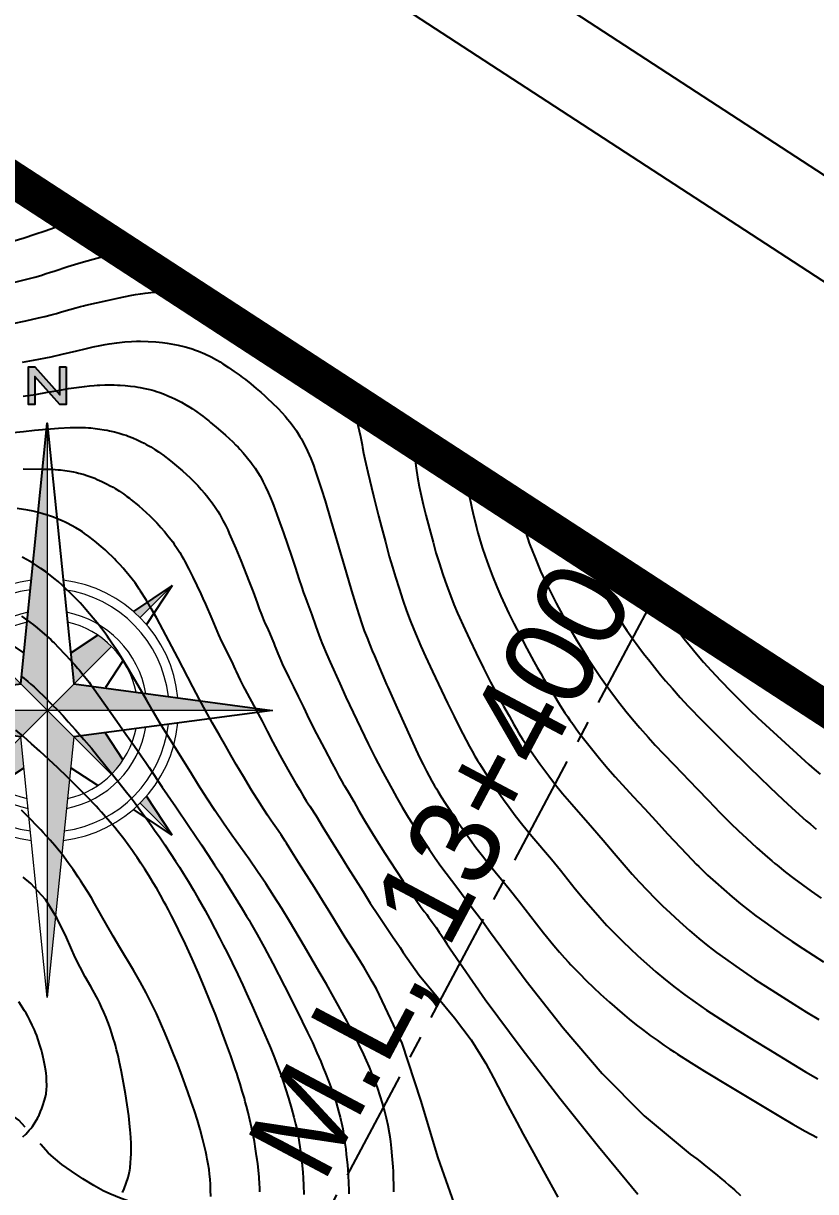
# Model space of a CAD drawing. Header units: millimetres. Extents: x 156921 to 159642, y 477538 to 479586.
# Drawn here: x 157852.9 to 157897.3, y 479109.6 to 479175.1 of the extents above; entities that cross this region are included whole.
import ezdxf
from ezdxf.enums import TextEntityAlignment as Align

# ---------------------------------------------------------------- set-up
doc = ezdxf.new("R2010")
doc.units = ezdxf.units.MM
doc.header["$MEASUREMENT"] = 0
for name, pattern in [('A-CENTR01', [2, 1.25, -0.25, 0.25, -0.25]), ('A-CENTR05', [10, 6.25, -1.25, 1.25, -1.25]), ('CONT', [2, 1, 1])]:
    doc.linetypes.add(name, pattern=pattern)
doc.layers.add('0_defpoints', color=123, linetype='Continuous', plot=False)
doc.layers.add('99_가이드라인', color=83, linetype='Continuous', plot=False)
for name, color, linetype in [('CX-BORD-LIN1', 4, 'Continuous'), ('CX-BORD-LIN2', 3, 'Continuous'), ('CX-BORD-TEX3', 6, 'Continuous'), ('공통_심벌', 3, 'Continuous'), ('공통_인출선&문자', 7, 'Continuous'), ('용지경계', 222, 'Continuous')]:
    doc.layers.add(name, color=color, linetype=linetype)
doc.layers.add('F0017111', color=94, linetype='Continuous', transparency=0.6)
doc.layers.add('F0017114', color=80, linetype='Continuous', transparency=0.6)
doc.styles.get("Standard").update_dxf_attribs({"font": 'BAREUNDOTUMPRO1.TTF'})
doc.styles.add('TB_TEXT', font='BAREUNDOTUMPRO1.TTF')
doc.styles.add('TB_WBTXT', font='BareunDotumPro3.ttf')

# ---------------------------------------------------------------- blocks, each defined once
blk = doc.blocks.new('CXBEAR3')
blk.add_hatch(color=7).paths.add_polyline_path([(1.5, 27.5), (1.5, 24.5), (1, 24.5), (-1, 26.744), (-1, 24.5), (-1.5, 24.5), (-1.5, 27.5), (-1.004, 27.5), (1, 25.256), (1, 27.5)], flags=0)
h = blk.add_hatch(color=7)
h.paths.add_polyline_path([(0, 23), (-2.121, 2.121), (0, 0)])
h.paths.add_polyline_path([(0, -23), (2.121, -2.121), (0, 0)])
h.paths.add_polyline_path([(18, 0), (2.121, 2.121), (0, 0)])
h.paths.add_polyline_path([(-18, 0), (-2.121, -2.121), (0, 0)])
h.paths.add_polyline_path([(-1.871, -4.584), (-2.121, -2.121), (-5.127, -5.127, 0.048914), (-4.033, -6.025)])
h.paths.add_polyline_path([(2.121, -2.121), (5.127, -5.127, 0.051028), (6.059, -3.982), (4.621, -1.787)])
h.paths.add_polyline_path([(1.871, 4.584), (2.121, 2.121), (5.127, 5.127, 0.048914), (4.033, 6.025)])
h.paths.add_polyline_path([(-4.621, 1.787), (-2.121, 2.121), (-5.127, 5.127, 0.051028), (-6.059, 3.982)])
h.paths.add_polyline_path([(-7.946, 6.864, -0.018237), (-7.425, 7.425), (-10, 10)])
h.paths.add_polyline_path([(-6.887, -7.926, -0.017511), (-7.425, -7.425), (-10, -10)])
h.paths.add_polyline_path([(7.946, -6.864, -0.018237), (7.425, -7.425), (10, -10)])
h.paths.add_polyline_path([(6.887, 7.926, -0.017511), (7.425, 7.425), (10, 10)])
at = {"color": 7, "lineweight": 0}
for p, q in [((-1, 27.495), (-1, 27.5)), ((0, 23), (0, -23)), ((-7.425, 7.425), (-10, 10)), ((-7.946, 6.864), (-10, 10)), ((7.425, 7.425), (10, 10)), ((5.127, -5.127), (-5.127, 5.127)), ((-5.127, -5.127), (5.127, 5.127)), ((-4.652, 1.834), (-6.059, 3.982)), ((18, 0), (-18, 0)), ((-4.652, -1.834), (-6.059, -3.982)), ((0, -23), (-2.121, -2.121)), ((2.121, -2.121), (0, -23)), ((-7.946, -6.864), (-10, -10)), ((-10, -10), (-7.425, -7.425)), ((10, -10), (7.425, -7.425))]:
    blk.add_line(p, q, dxfattribs=at)
at = {"color": 7}
blk.add_lwpolyline([(1.5, 27.5), (1.5, 24.5), (1, 24.5), (-1, 26.744), (-1, 24.5), (-1.5, 24.5), (-1.5, 27.5), (-1.004, 27.5), (1, 25.256), (1, 27.5)], close=True, dxfattribs=at)
for points in [[(-2.121, 2.121), (0, 23), (2.121, 2.121), (18, 0), (2.121, -2.121)], [(-10, 10), (-6.887, 7.926)], [(10, 10), (6.887, 7.926)], [(10, 10), (7.946, 6.864)], [(-4.033, 6.025), (-1.92, 4.617)], [(4.033, 6.025), (1.92, 4.617)], [(6.059, 3.982), (4.652, 1.834)], [(-2.121, -2.121), (-18, 0), (-2.121, 2.121)], [(6.059, -3.982), (4.652, -1.834)], [(-4.033, -6.025), (-1.92, -4.617)], [(4.033, -6.025), (1.92, -4.617)], [(10, -10), (7.946, -6.864)], [(-10, -10), (-6.887, -7.926)], [(10, -10), (6.887, -7.926)]]:
    blk.add_lwpolyline(points, dxfattribs=at)
at = {"color": 7, "lineweight": 0}
for radius, start, end in [(10.5, 96.99082, 174.48865), (10.5, 5.51135, 83.00918), (9.75, 97.99357, 173.45913), (9.75, 6.54087, 82.00643), (8, 101.09302, 170.27531), (8, 9.72469, 78.90698), (7.25, 102.90218, 168.4156), (7.25, 11.5844, 77.09782), (10.5, 185.51135, 263.00918), (9.75, 186.54087, 262.00643), (8, 189.72469, 258.90698), (7.25, 191.5844, 257.09782), (10.5, 276.99082, 354.48865), (9.75, 277.99357, 353.45913), (8, 281.09302, 350.27531), (7.25, 282.90218, 348.4156)]:
    blk.add_arc((0, 0), radius, start, end, dxfattribs=at)
blk = doc.blocks.new('한맥도곽')
at = {"layer": '99_가이드라인'}
blk.add_lwpolyline([(0, 594), (841, 594), (841, 0), (0, 0)], close=True, dxfattribs=at)
at = {"layer": 'CX-BORD-LIN1', "const_width": 2}
blk.add_lwpolyline([(821, 20), (25, 20), (25, 574), (821, 574)], close=True, dxfattribs=at)
at = {"layer": 'CX-BORD-LIN1', "style": 'TB_TEXT'}
for tag, height, p in [('TR_RDAT5', 3.5, (342.5, 53)), ('TR_DGN5', 3.5, (476.118, 53)), ('TR_CHK5', 3.5, (506.118, 53)), ('TR_APP5', 3.5, (536.118, 53)), ('TR_RNUM5', 3, (310.105, 52.637)), ('TR_RDAT4', 3.5, (342.5, 47)), ('TR_DGN4', 3.5, (476.118, 47)), ('TR_CHK4', 3.5, (506.118, 47)), ('TR_APP4', 3.5, (536.118, 47)), ('TR_RNUM4', 3, (310.105, 46.637)), ('TR_RDAT3', 3.5, (342.5, 41)), ('TR_DGN3', 3.5, (476.118, 41)), ('TR_CHK3', 3.5, (506.118, 41)), ('TR_APP3', 3.5, (536.118, 41)), ('TR_RNUM3', 3, (310.105, 40.637)), ('TR_RDAT2', 3.5, (342.5, 35)), ('TR_DGN2', 3.5, (476.118, 35)), ('TR_CHK2', 3.5, (506.118, 35)), ('TR_APP2', 3.5, (536.118, 35)), ('TR_RNUM2', 3, (310.105, 34.637)), ('TR_DGN1', 3.5, (476.118, 29)), ('TR_CHK1', 3.5, (506.118, 29)), ('TR_RNUM1', 3, (310.105, 28.637)), ('TR_RDAT1', 3.5, (342.5, 29)), ('TR_APP1', 3.5, (536.118, 29))]:
    blk.add_attdef(tag, text='', height=height, dxfattribs=at).set_placement(p, align=Align.MIDDLE_CENTER)
for tag, p in [('TR_RCON5', (367.303, 53)), ('TR_RCON4', (367.303, 47)), ('TR_RCON3', (367.303, 41)), ('TR_RCON2', (367.303, 35)), ('TR_RCON1', (367.303, 29))]:
    blk.add_attdef(tag, text='', height=3.5, dxfattribs=at).set_placement(p, align=Align.MIDDLE_LEFT)
at = {"layer": 'CX-BORD-LIN2', "style": 'TB_TEXT'}
for tag, p in [('TD_VERSION', (825.5, 68.015)), ('적용표준버전', (825.5, 35))]:
    blk.add_attdef(tag, text='', height=3, rotation=90, dxfattribs=at).set_placement(p, align=Align.MIDDLE_CENTER)
at = {"layer": 'CX-BORD-TEX3', "style": 'TB_TEXT'}
for tag, height, p in [('노선이정', 4.5, (170.034, 51.456)), ('설계공구', 4.5, (568, 51.361)), ('도 면 명', 4.5, (696, 43.192)), ('설 계 사', 4.5, (170, 42.588)), ('시공공구', 4.5, (568, 42.687)), ('시 공 사', 4.5, (170, 33.593)), ('도면축척', 4.5, (568.291, 33.513)), ('건설분야', 4.5, (170, 25.125)), ('건설단계', 4.5, (240, 25.125)), ('도면번호', 4.5, (568.291, 24.791)), ('편철번호', 4.5, (696, 25.002)), ('개정번호', 3, (310.082, 23.662)), ('날짜', 3, (342.5, 23.662)), ('내   용', 3, (420.5, 23.662)), ('작성자', 3, (478, 23.662)), ('검토자', 3, (508, 23.662)), ('확인자', 3, (538, 23.662))]:
    blk.add_attdef(tag, text='', height=height, dxfattribs=at).set_placement(p, align=Align.MIDDLE)
at = {"layer": 'CX-BORD-TEX3'}
for tag, height, style, p in [('TD_LNDST', 4.5, 'TB_TEXT', (240, 51.5)), ('TD_DSECT', 4.5, 'TB_TEXT', (600.5, 51.5)), ('TD_DDIST', 4.5, 'TB_TEXT', (649.5, 51.5)), ('TD_DNAME_TOP', 4.5, 'TB_TEXT', (766, 50.118)), ('TD_CSECT', 4.5, 'TB_TEXT', (600.5, 42.5)), ('TD_CDIST', 4.5, 'TB_TEXT', (649.5, 42.5)), ('TD_DNAME_MAIN', 6, 'TB_WBTXT', (766, 41.473)), ('TD_SCAL', 4.5, 'TB_TEXT', (632, 33.748)), ('TD_CCOMP', 4.5, 'TB_TEXT', (240, 33.593)), ('TD_DNAME_BOT', 4, 'TB_TEXT', (766, 33.174)), ('TD_FIELD', 4.5, 'TB_TEXT', (205, 25.125)), ('TD_CSTEP', 4.5, 'TB_TEXT', (275.744, 25.125)), ('TD_DWGCODE', 4.5, 'TB_TEXT', (632, 24.791)), ('TD_DWGNO', 4.5, 'TB_TEXT', (766, 25.002))]:
    blk.add_attdef(tag, text='', height=height, dxfattribs=dict(at, style=style)).set_placement(p, align=Align.MIDDLE_CENTER)
at = {"layer": 'CX-BORD-TEX3', "style": 'TB_TEXT'}
for tag, height, width, p in [('TD_DCOMP', 4.5, 0.85, (240, 42.588)), ('TD_CNAME', 5, 0.8, (90, 27.596))]:
    blk.add_attdef(tag, text='', height=height, dxfattribs=dict(at, width=width)).set_placement(p, align=Align.MIDDLE_CENTER)

msp = doc.modelspace()

# ---------------------------------------------------------------- linework, layer by layer
at = {"layer": '0_defpoints', "linetype": 'ByBlock', "lineweight": -3, "flags": 128}
msp.add_lwpolyline([(157851.264, 479250.577), (157960.201, 479179.636), (157935.645, 479141.927), (157826.708, 479212.869)], close=True, dxfattribs=at)
at = {"layer": 'F0017111', "transparency": 33554521, "flags": 128}
for points in [[(157852.41, 479165.337), (157852.972, 479165.544), (157853.345, 479165.688)], [(157852.281, 479162.924), (157852.907, 479163.114), (157853.513, 479163.311), (157854.084, 479163.505), (157854.606, 479163.688), (157855.744, 479164.09), (157855.78, 479164.102)], [(157851.856, 479160.496), (157853.198, 479160.827), (157853.504, 479160.907), (157853.836, 479161.003), (157854.146, 479161.098), (157854.383, 479161.175), (157854.584, 479161.242), (157855.363, 479161.498), (157856.099, 479161.723), (157856.776, 479161.918), (157857.381, 479162.086), (157858.43, 479162.376)], [(157852.274, 479158.308), (157853.007, 479158.463), (157853.713, 479158.619), (157854.061, 479158.701), (157854.413, 479158.79), (157854.723, 479158.873), (157854.947, 479158.936), (157855.128, 479158.989), (157855.8, 479159.18), (157856.064, 479159.25), (157856.238, 479159.294), (157856.367, 479159.324), (157857.564, 479159.601), (157858.225, 479159.747), (157858.845, 479159.869), (157859.142, 479159.921), (157859.433, 479159.966), (157859.683, 479160), (157859.859, 479160.021), (157859.996, 479160.035), (157860.27, 479160.06), (157860.539, 479160.08), (157860.771, 479160.093), (157860.934, 479160.1), (157861.063, 479160.103), (157861.894, 479160.12)], [(157852.855, 479154.227), (157853.547, 479154.334), (157854.216, 479154.448), (157854.82, 479154.555), (157855.397, 479154.654), (157855.988, 479154.742), (157856.285, 479154.78), (157856.576, 479154.811), (157856.827, 479154.834), (157857.003, 479154.846), (157857.142, 479154.853), (157857.422, 479154.864), (157857.706, 479154.867), (157857.957, 479154.864), (157858.138, 479154.857), (157858.285, 479154.849), (157858.575, 479154.828), (157858.859, 479154.799), (157859.104, 479154.768), (157859.275, 479154.742), (157859.41, 479154.717), (157859.677, 479154.664), (157859.941, 479154.602), (157860.168, 479154.541), (157860.329, 479154.493), (157860.455, 479154.45), (157860.709, 479154.359), (157860.962, 479154.258), (157861.184, 479154.162), (157861.343, 479154.087), (157861.47, 479154.023), (157861.722, 479153.89), (157861.97, 479153.748), (157862.183, 479153.618), (157862.333, 479153.52), (157862.451, 479153.438), (157862.914, 479153.105), (157863.11, 479152.956), (157863.248, 479152.848), (157863.357, 479152.761), (157863.784, 479152.407), (157864.197, 479152.043), (157864.399, 479151.856), (157864.598, 479151.664), (157864.77, 479151.493), (157864.891, 479151.367), (157864.987, 479151.265), (157865.174, 479151.058), (157865.353, 479150.849), (157865.504, 479150.664), (157865.607, 479150.529), (157865.686, 479150.421), (157865.842, 479150.197), (157865.995, 479149.958), (157866.125, 479149.74), (157866.216, 479149.576), (157866.287, 479149.44), (157866.43, 479149.152), (157866.575, 479148.836), (157866.703, 479148.541), (157866.796, 479148.313), (157866.871, 479148.12), (157867.163, 479147.347), (157867.437, 479146.575), (157867.892, 479145.256), (157868.095, 479144.655), (157868.324, 479143.943), (157868.445, 479143.569), (157868.564, 479143.216), (157868.668, 479142.921), (157868.741, 479142.722), (157868.799, 479142.571), (157869.024, 479141.968), (157869.233, 479141.371), (157869.435, 479140.8), (157869.525, 479140.564), (157869.589, 479140.401), (157869.641, 479140.276), (157869.849, 479139.787), (157870.059, 479139.317), (157870.587, 479138.134), (157870.933, 479137.365), (157871.338, 479136.505), (157872.185, 479134.754), (157872.579, 479133.965), (157872.74, 479133.653), (157872.849, 479133.446), (157872.933, 479133.292), (157873.519, 479132.202), (157873.787, 479131.712), (157874.086, 479131.195), (157874.431, 479130.631), (157874.834, 479130.003), (157875.601, 479128.834), (157875.935, 479128.344), (157876.263, 479127.887), (157877.143, 479126.705), (157877.669, 479126.006), (157878.137, 479125.393), (157878.582, 479124.802), (157879.042, 479124.173), (157881.037, 479121.472), (157883.101, 479118.823), (157885.289, 479116.276), (157887.653, 479113.892), (157890.234, 479111.746), (157890.593, 479111.48), (157890.77, 479111.348), (157890.991, 479111.178), (157891.3, 479110.933), (157891.653, 479110.648), (157892.005, 479110.354), (157892.181, 479110.205), (157892.399, 479110.016), (157892.701, 479109.746), (157893.043, 479109.431)], [(157871.295, 479153.999), (157871.341, 479153.773), (157871.458, 479153.212), (157871.602, 479152.6), (157871.678, 479152.282), (157871.748, 479151.968), (157871.805, 479151.694), (157871.842, 479151.501), (157871.87, 479151.348), (157871.929, 479151.031), (157871.999, 479150.697), (157872.166, 479149.972), (157872.485, 479148.654), (157872.759, 479147.534), (157872.927, 479146.885), (157873.147, 479146.064), (157873.369, 479145.255), (157873.543, 479144.643), (157873.71, 479144.088), (157873.912, 479143.451), (157874.129, 479142.799), (157874.34, 479142.199), (157874.545, 479141.652), (157874.742, 479141.16), (157875.14, 479140.224), (157875.404, 479139.633), (157875.789, 479138.807), (157876.629, 479137.032), (157876.997, 479136.275), (157877.309, 479135.662), (157877.861, 479134.6), (157878.002, 479134.336), (157878.157, 479134.062), (157878.302, 479133.817), (157878.413, 479133.637), (157878.508, 479133.49), (157878.866, 479132.94), (157879.183, 479132.469), (157879.77, 479131.629), (157880.08, 479131.199), (157880.429, 479130.729), (157880.846, 479130.197), (157881.356, 479129.578), (157882.453, 479128.274), (157882.954, 479127.669), (157883.375, 479127.138), (157883.789, 479126.618), (157884.27, 479126.046), (157885.164, 479125.01), (157885.565, 479124.567), (157886.005, 479124.11), (157886.448, 479123.669), (157886.858, 479123.272), (157887.285, 479122.874), (157887.78, 479122.43), (157888.311, 479121.969), (157888.847, 479121.519), (157889.386, 479121.087), (157889.925, 479120.68), (157890.499, 479120.269), (157891.147, 479119.828), (157891.918, 479119.323), (157892.862, 479118.722), (157893.815, 479118.125), (157894.611, 479117.632), (157896.009, 479116.779), (157896.69, 479116.371), (157897.374, 479115.972)], [(157852.266, 479152.2), (157852.867, 479152.257), (157853.493, 479152.32), (157854.16, 479152.38), (157854.837, 479152.433), (157855.49, 479152.471), (157855.803, 479152.482), (157856.098, 479152.483), (157856.344, 479152.476), (157856.51, 479152.466), (157856.637, 479152.453), (157856.892, 479152.424), (157857.152, 479152.387), (157857.384, 479152.349), (157857.553, 479152.318), (157857.69, 479152.289), (157857.962, 479152.228), (157858.228, 479152.159), (157858.456, 479152.092), (157858.616, 479152.039), (157858.742, 479151.993), (157858.994, 479151.896), (157859.245, 479151.786), (157859.466, 479151.681), (157859.623, 479151.6), (157859.749, 479151.529), (157859.996, 479151.386), (157860.234, 479151.24), (157860.434, 479151.109), (157860.572, 479151.014), (157860.678, 479150.936), (157861.11, 479150.605), (157861.56, 479150.235), (157861.786, 479150.039), (157862.006, 479149.841), (157862.194, 479149.666), (157862.325, 479149.54), (157862.427, 479149.439), (157862.63, 479149.229), (157862.834, 479149.005), (157863.012, 479148.8), (157863.139, 479148.645), (157863.24, 479148.516), (157863.434, 479148.26), (157863.611, 479148.009), (157863.754, 479147.793), (157863.846, 479147.642), (157863.913, 479147.523), (157864.048, 479147.272), (157864.187, 479146.997), (157864.311, 479146.739), (157864.402, 479146.541), (157864.476, 479146.372), (157864.766, 479145.697), (157865.042, 479145.017), (157865.521, 479143.818), (157865.734, 479143.267), (157865.956, 479142.65), (157866.075, 479142.322), (157866.204, 479141.988), (157866.325, 479141.693), (157866.417, 479141.479), (157866.496, 479141.306), (157866.645, 479140.969), (157866.78, 479140.653), (157866.889, 479140.391), (157866.959, 479140.216), (157867.009, 479140.083), (157867.113, 479139.818), (157867.224, 479139.551), (157867.326, 479139.315), (157867.403, 479139.146), (157867.468, 479139.01), (157867.729, 479138.472), (157867.995, 479137.946), (157868.268, 479137.399), (157868.556, 479136.795), (157868.886, 479136.107), (157869.29, 479135.307), (157869.727, 479134.462), (157870.158, 479133.643), (157870.362, 479133.263), (157870.547, 479132.929), (157870.695, 479132.669), (157870.789, 479132.51), (157870.856, 479132.401), (157871.119, 479131.962), (157871.372, 479131.512), (157871.642, 479131.029), (157871.958, 479130.491), (157872.282, 479129.956), (157872.572, 479129.486), (157873.119, 479128.627), (157873.749, 479127.648), (157874.147, 479127.042), (157874.625, 479126.341), (157875.12, 479125.639), (157875.323, 479125.359), (157875.461, 479125.173), (157875.567, 479125.033), (157875.778, 479124.749), (157875.986, 479124.455), (157876.166, 479124.192), (157876.294, 479123.998), (157876.395, 479123.839), (157876.59, 479123.536), (157876.773, 479123.261), (157878.746, 479120.413), (157880.804, 479117.625), (157882.927, 479114.887), (157885.097, 479112.185), (157887.295, 479109.506)], [(157874.663, 479151.805), (157874.7, 479151.53), (157874.803, 479150.784), (157874.88, 479150.196), (157874.954, 479149.686), (157875.049, 479149.173), (157875.157, 479148.661), (157875.27, 479148.151), (157875.414, 479147.561), (157875.611, 479146.803), (157875.816, 479146.044), (157875.983, 479145.451), (157876.153, 479144.893), (157876.367, 479144.243), (157876.592, 479143.598), (157876.791, 479143.054), (157876.983, 479142.563), (157877.189, 479142.078), (157877.61, 479141.135), (157877.871, 479140.577), (157878.236, 479139.824), (157878.647, 479138.993), (157879.046, 479138.2), (157879.239, 479137.826), (157879.424, 479137.478), (157879.58, 479137.192), (157879.686, 479137.002), (157879.769, 479136.86), (157880.076, 479136.32), (157880.341, 479135.83), (157880.468, 479135.597), (157880.607, 479135.361), (157880.737, 479135.152), (157880.836, 479135.001), (157880.919, 479134.88), (157881.308, 479134.325), (157881.803, 479133.634), (157882.298, 479132.957), (157882.685, 479132.445), (157883.077, 479131.958), (157883.59, 479131.356), (157884.746, 479130.038), (157885.345, 479129.354), (157885.976, 479128.621), (157886.977, 479127.446), (157887.162, 479127.233), (157887.362, 479127.01), (157887.81, 479126.538), (157888.266, 479126.077), (157888.674, 479125.675), (157889.105, 479125.266), (157889.632, 479124.785), (157890.19, 479124.291), (157890.715, 479123.842), (157891.214, 479123.434), (157891.696, 479123.061), (157892.203, 479122.69), (157892.776, 479122.288), (157893.833, 479121.564), (157894.299, 479121.254), (157894.796, 479120.94), (157896.037, 479120.161), (157896.75, 479119.714), (157897.429, 479119.296)], [(157852.845, 479150.161), (157853.89, 479150.147), (157854.159, 479150.143), (157854.423, 479150.133), (157854.651, 479150.12), (157854.812, 479150.108), (157854.939, 479150.096), (157855.192, 479150.066), (157855.447, 479150.028), (157855.671, 479149.987), (157855.831, 479149.953), (157855.959, 479149.922), (157856.217, 479149.853), (157856.477, 479149.772), (157856.705, 479149.692), (157856.869, 479149.627), (157857.001, 479149.57), (157857.261, 479149.452), (157857.516, 479149.326), (157857.735, 479149.211), (157857.887, 479149.124), (157858.007, 479149.051), (157858.244, 479148.903), (157858.473, 479148.749), (157858.668, 479148.611), (157858.804, 479148.508), (157858.909, 479148.425), (157859.329, 479148.078), (157859.744, 479147.71), (157859.95, 479147.516), (157860.157, 479147.312), (157860.338, 479147.127), (157860.467, 479146.989), (157860.571, 479146.875), (157860.773, 479146.645), (157860.965, 479146.413), (157861.124, 479146.207), (157861.232, 479146.059), (157861.314, 479145.939), (157861.473, 479145.701), (157861.623, 479145.466), (157861.747, 479145.262), (157861.831, 479145.118), (157861.894, 479145.003), (157862.138, 479144.544), (157862.364, 479144.081), (157862.805, 479143.157), (157862.927, 479142.898), (157863.069, 479142.578), (157863.414, 479141.76), (157863.607, 479141.301), (157863.801, 479140.861), (157863.971, 479140.49), (157864.094, 479140.236), (157864.192, 479140.041), (157864.537, 479139.338), (157864.661, 479139.076), (157864.735, 479138.912), (157864.785, 479138.796), (157864.89, 479138.56), (157865.006, 479138.318), (157865.116, 479138.1), (157865.2, 479137.94), (157865.272, 479137.809), (157865.907, 479136.641), (157866.235, 479136.022), (157866.524, 479135.456), (157866.839, 479134.849), (157867.241, 479134.108), (157867.687, 479133.31), (157868.131, 479132.532), (157868.346, 479132.164), (157868.549, 479131.828), (157868.717, 479131.555), (157868.83, 479131.379), (157868.915, 479131.251), (157869.27, 479130.703), (157869.651, 479130.085), (157870.309, 479128.998), (157870.625, 479128.485), (157871.045, 479127.816), (157871.898, 479126.462), (157872.303, 479125.822), (157872.76, 479125.119), (157873.21, 479124.446), (157873.593, 479123.895), (157873.775, 479123.633), (157873.971, 479123.335), (157874.152, 479123.05), (157875.05, 479121.785), (157876.028, 479120.58), (157877.019, 479119.386), (157877.958, 479118.151), (157878.771, 479116.831), (157879.199, 479116.019), (157880.016, 479114.471), (157880.51, 479113.541), (157880.871, 479112.875), (157881.449, 479111.82), (157882.006, 479110.799), (157882.811, 479109.341)], [(157877.656, 479149.856), (157877.669, 479149.763), (157877.751, 479149.213), (157877.801, 479148.916), (157877.869, 479148.569), (157877.941, 479148.229), (157878.001, 479147.957), (157878.056, 479147.719), (157878.259, 479146.878), (157878.336, 479146.572), (157878.386, 479146.385), (157878.423, 479146.258), (157878.573, 479145.756), (157878.733, 479145.268), (157878.921, 479144.745), (157879.152, 479144.142), (157879.396, 479143.54), (157879.621, 479143.026), (157880.074, 479142.046), (157880.348, 479141.483), (157880.692, 479140.811), (157881.075, 479140.088), (157881.463, 479139.368), (157881.658, 479139.017), (157881.85, 479138.682), (157882.017, 479138.399), (157882.135, 479138.207), (157882.228, 479138.059), (157882.58, 479137.497), (157882.889, 479136.992), (157883.04, 479136.748), (157883.207, 479136.49), (157883.364, 479136.256), (157883.484, 479136.081), (157883.588, 479135.936), (157883.977, 479135.398), (157884.322, 479134.943), (157884.69, 479134.482), (157885.148, 479133.925), (157885.62, 479133.366), (157886.031, 479132.898), (157887.039, 479131.801), (157887.666, 479131.118), (157888.297, 479130.424), (157888.957, 479129.7), (157889.677, 479128.931), (157890.333, 479128.244), (157890.568, 479128.004), (157890.71, 479127.863), (157890.805, 479127.771), (157891.205, 479127.392), (157891.645, 479126.988), (157892.109, 479126.575), (157892.582, 479126.165), (157893.042, 479125.781), (157893.468, 479125.442), (157893.907, 479125.111), (157894.406, 479124.748), (157895.423, 479124.026), (157895.948, 479123.665), (157896.546, 479123.27), (157897.692, 479122.535)], [(157877.224, 479108.367), (157876.103, 479111.543), (157875.143, 479114.773), (157874.08, 479117.969), (157872.654, 479121.017), (157872.415, 479121.429), (157871.955, 479122.215), (157871.771, 479122.516), (157871.618, 479122.757), (157871.3, 479123.252), (157870.895, 479123.897), (157870.046, 479125.276), (157869.626, 479125.96), (157869.17, 479126.693), (157868.28, 479128.101), (157867.902, 479128.698), (157867.6, 479129.186), (157867.534, 479129.294), (157867.444, 479129.436), (157867.305, 479129.645), (157867.135, 479129.894), (157866.949, 479130.156), (157866.853, 479130.29), (157866.727, 479130.47), (157866.545, 479130.74), (157866.329, 479131.069), (157866.104, 479131.421), (157865.647, 479132.157), (157865.193, 479132.909), (157864.791, 479133.591), (157864.493, 479134.116), (157864.21, 479134.621), (157863.855, 479135.237), (157863.469, 479135.906), (157863.093, 479136.569), (157862.725, 479137.239), (157862.36, 479137.932), (157861.512, 479139.558), (157860.672, 479141.161), (157860.335, 479141.794), (157860.032, 479142.335), (157859.741, 479142.825), (157859.435, 479143.305), (157859.357, 479143.423), (157859.258, 479143.567), (157859.119, 479143.761), (157858.959, 479143.976), (157858.798, 479144.181), (157858.717, 479144.282), (157858.61, 479144.408), (157858.453, 479144.588), (157858.266, 479144.794), (157858.068, 479145.003), (157857.967, 479145.108), (157857.838, 479145.237), (157857.653, 479145.415), (157857.439, 479145.615), (157857.22, 479145.811), (157857.11, 479145.908), (157856.969, 479146.026), (157856.768, 479146.187), (157856.534, 479146.365), (157856.294, 479146.537), (157856.173, 479146.621), (157856.022, 479146.72), (157855.809, 479146.849), (157855.564, 479146.988), (157855.319, 479147.114), (157855.196, 479147.174), (157855.039, 479147.246), (157854.813, 479147.342), (157854.548, 479147.446), (157854.276, 479147.543), (157854.138, 479147.59), (157853.962, 479147.644), (157853.711, 479147.711), (157853.418, 479147.778), (157853.118, 479147.836), (157852.517, 479147.931)], [(157880.624, 479147.923), (157880.644, 479147.848), (157880.787, 479147.331), (157880.944, 479146.791), (157881.029, 479146.513), (157881.122, 479146.233), (157881.208, 479145.987), (157881.274, 479145.81), (157881.329, 479145.667), (157881.569, 479145.073), (157881.848, 479144.431), (157882.138, 479143.797), (157882.413, 479143.228), (157882.715, 479142.639), (157883.086, 479141.944), (157883.487, 479141.218), (157883.88, 479140.535), (157884.245, 479139.931), (157884.391, 479139.7), (157884.488, 479139.551), (157884.56, 479139.443), (157885.208, 479138.48), (157885.567, 479137.959), (157885.926, 479137.465), (157886.278, 479137.004), (157886.612, 479136.584), (157886.974, 479136.148), (157887.412, 479135.638), (157887.865, 479135.123), (157888.274, 479134.674), (157888.732, 479134.188), (157889.331, 479133.564), (157890.617, 479132.226), (157891.245, 479131.574), (157891.897, 479130.905), (157892.489, 479130.307), (157892.937, 479129.867), (157893.38, 479129.452), (157893.956, 479128.927), (157894.562, 479128.392), (157894.805, 479128.184), (157894.969, 479128.047), (157895.092, 479127.947), (157895.573, 479127.562), (157896.035, 479127.208), (157897.014, 479126.488), (157897.56, 479126.101)], [(157888.253, 479142.955), (157888.335, 479142.829), (157888.586, 479142.454), (157888.795, 479142.152), (157888.982, 479141.887), (157889.336, 479141.389), (157889.65, 479140.957), (157889.898, 479140.625), (157890.053, 479140.425), (157890.161, 479140.291), (157890.579, 479139.785), (157890.969, 479139.33), (157891.394, 479138.858), (157891.918, 479138.297), (157892.521, 479137.671), (157893.187, 479137.006), (157893.569, 479136.636), (157894.017, 479136.213), (157895.109, 479135.207), (157896.884, 479133.596), (157897.18, 479133.334), (157897.517, 479133.045)], [(157852.749, 479141.905), (157852.884, 479141.816), (157852.964, 479141.76), (157853.227, 479141.565), (157853.436, 479141.407), (157853.643, 479141.243), (157854.05, 479140.9), (157854.399, 479140.585), (157854.522, 479140.47), (157854.595, 479140.398), (157854.834, 479140.151), (157855.194, 479139.774), (157855.51, 479139.436), (157855.754, 479139.167), (157855.903, 479138.996), (157856.004, 479138.875), (157856.201, 479138.635), (157856.387, 479138.4), (157856.543, 479138.196), (157856.648, 479138.054), (157856.727, 479137.941), (157858.102, 479136.011), (157858.611, 479135.293), (157859.081, 479134.622), (157859.465, 479134.067), (157859.717, 479133.697), (157859.903, 479133.419), (157860.648, 479132.313), (157861.398, 479131.216), (157862.135, 479130.137), (157862.844, 479129.088), (157863.201, 479128.549), (157863.578, 479127.969), (157863.922, 479127.433), (157864.178, 479127.026), (157864.392, 479126.683), (157865.12, 479125.504), (157865.368, 479125.096), (157865.509, 479124.859), (157865.598, 479124.707), (157865.963, 479124.067), (157866.35, 479123.359), (157866.834, 479122.441), (157867.489, 479121.168), (157868.183, 479119.794), (157868.785, 479118.571), (157869.055, 479118), (157869.311, 479117.434), (157869.524, 479116.943), (157869.668, 479116.594), (157869.777, 479116.318), (157869.978, 479115.799), (157870.146, 479115.348), (157870.271, 479115), (157870.34, 479114.791), (157870.383, 479114.651), (157870.466, 479114.368), (157870.544, 479114.083), (157870.61, 479113.831), (157870.654, 479113.65), (157870.688, 479113.503), (157870.755, 479113.173), (157870.823, 479112.767), (157870.882, 479112.36), (157870.925, 479112.027), (157870.959, 479111.73), (157871.019, 479111.147), (157871.062, 479110.584), (157871.087, 479110.106), (157871.096, 479109.775), (157871.096, 479109.52)], [(157894.637, 479138.798), (157894.964, 479138.49), (157895.75, 479137.772), (157896.194, 479137.374), (157896.604, 479137.013), (157896.939, 479136.723), (157897.159, 479136.537), (157897.321, 479136.403)], [(157852.793, 479138.497), (157853.112, 479138.24), (157853.287, 479138.094), (157853.37, 479138.02), (157853.465, 479137.932), (157853.681, 479137.727), (157854.041, 479137.378), (157854.445, 479136.975), (157854.804, 479136.607), (157855.088, 479136.307), (157855.379, 479135.988), (157855.783, 479135.535), (157856.249, 479134.997), (157856.673, 479134.495), (157857.019, 479134.076), (157857.489, 479133.491), (157858.149, 479132.662), (157858.643, 479132.037), (157858.895, 479131.712), (157859.119, 479131.417), (157859.412, 479131.026), (157859.739, 479130.581), (157860.028, 479130.18), (157860.254, 479129.859), (157860.482, 479129.529), (157860.783, 479129.085), (157861.111, 479128.594), (157861.391, 479128.167), (157861.605, 479127.835), (157861.814, 479127.502), (157862.089, 479127.054), (157862.39, 479126.554), (157862.647, 479126.114), (157862.845, 479125.767), (157863.04, 479125.414), (157863.303, 479124.929), (157863.598, 479124.375), (157863.86, 479123.874), (157864.067, 479123.471), (157864.278, 479123.051), (157864.561, 479122.475), (157864.878, 479121.818), (157865.155, 479121.228), (157865.373, 479120.755), (157865.663, 479120.108), (157866.139, 479119.027), (157866.527, 479118.132), (157866.709, 479117.702), (157866.893, 479117.248), (157867.104, 479116.702), (157867.284, 479116.212), (157867.422, 479115.819), (157867.554, 479115.418), (157867.72, 479114.888), (157867.889, 479114.315), (157868.021, 479113.827), (157868.112, 479113.458), (157868.177, 479113.165), (157868.233, 479112.888), (157868.297, 479112.529), (157868.375, 479112.028), (157868.444, 479111.511), (157868.489, 479111.092), (157868.518, 479110.742), (157868.541, 479110.412), (157868.561, 479110.012), (157868.577, 479109.486)], [(157866.119, 479109.63), (157866.108, 479109.873), (157866.095, 479110.068), (157866.066, 479110.46), (157866.03, 479110.855), (157865.992, 479111.201), (157865.961, 479111.45), (157865.933, 479111.65), (157865.873, 479112.05), (157865.805, 479112.453), (157865.74, 479112.807), (157865.689, 479113.061), (157865.645, 479113.265), (157865.553, 479113.673), (157865.456, 479114.079), (157865.367, 479114.433), (157865.3, 479114.686), (157865.244, 479114.887), (157865.129, 479115.289), (157865.01, 479115.688), (157864.902, 479116.035), (157864.822, 479116.282), (157864.756, 479116.478), (157864.488, 479117.255), (157864.213, 479118.017), (157863.93, 479118.773), (157863.639, 479119.534), (157863.335, 479120.306), (157863.012, 479121.093), (157862.672, 479121.893), (157862.314, 479122.703), (157861.942, 479123.513), (157861.559, 479124.319), (157861.362, 479124.717), (157861.163, 479125.11), (157860.987, 479125.451), (157860.859, 479125.691), (157860.755, 479125.881), (157860.546, 479126.259), (157860.333, 479126.631), (157860.144, 479126.953), (157860.007, 479127.179), (157859.896, 479127.359), (157859.671, 479127.715), (157859.443, 479128.066), (157859.24, 479128.369), (157859.092, 479128.583), (157858.972, 479128.753), (157858.731, 479129.088), (157858.485, 479129.416), (157858.267, 479129.699), (157858.109, 479129.896), (157857.981, 479130.052), (157857.724, 479130.359), (157857.464, 479130.661), (157857.236, 479130.921), (157857.072, 479131.103), (157856.939, 479131.246), (157856.407, 479131.811), (157855.866, 479132.363), (157855.325, 479132.896), (157854.79, 479133.404), (157853.785, 479134.332), (157853.319, 479134.753), (157852.87, 479135.149), (157852.432, 479135.52)], [(157863.359, 479109.38), (157863.353, 479109.737), (157863.342, 479110.064), (157863.327, 479110.329), (157863.314, 479110.502), (157863.3, 479110.628), (157863.266, 479110.895), (157863.218, 479111.191), (157863.166, 479111.47), (157863.121, 479111.686), (157863.079, 479111.871), (157862.918, 479112.554), (157862.77, 479113.128), (157862.621, 479113.648), (157862.455, 479114.17), (157862.274, 479114.698), (157862.081, 479115.236), (157861.678, 479116.326), (157861.471, 479116.873), (157861.256, 479117.419), (157861.034, 479117.967), (157860.803, 479118.518), (157860.564, 479119.072), (157860.315, 479119.63), (157860.044, 479120.201), (157859.739, 479120.797), (157859.402, 479121.415), (157859.033, 479122.053), (157858.269, 479123.337), (157857.897, 479123.966), (157857.54, 479124.58), (157856.855, 479125.79), (157856.672, 479126.108), (157856.458, 479126.462), (157856.25, 479126.795), (157856.083, 479127.054), (157855.938, 479127.274), (157855.652, 479127.698), (157855.379, 479128.085), (157855.148, 479128.399), (157854.99, 479128.603), (157854.869, 479128.751), (157854.622, 479129.047), (157854.368, 479129.341), (157854.141, 479129.598), (157853.975, 479129.78), (157853.839, 479129.926), (157853.567, 479130.213), (157853.295, 479130.493), (157853.057, 479130.733), (157852.886, 479130.9), (157852.749, 479131.031)], [(157852.827, 479112.73), (157852.994, 479112.879), (157853.109, 479112.993), (157853.196, 479113.088), (157853.282, 479113.188), (157853.367, 479113.297), (157853.529, 479113.543), (157853.665, 479113.783), (157853.713, 479113.875), (157853.74, 479113.933), (157853.829, 479114.144), (157853.896, 479114.311), (157853.955, 479114.472), (157854.052, 479114.78), (157854.116, 479115.036), (157854.134, 479115.125), (157854.142, 479115.176), (157854.155, 479115.337), (157854.169, 479115.6), (157854.167, 479115.869), (157854.154, 479116.109), (157854.136, 479116.284), (157854.116, 479116.427), (157854.069, 479116.713), (157854.013, 479117.001), (157853.958, 479117.253), (157853.913, 479117.434), (157853.874, 479117.579), (157853.79, 479117.867), (157853.697, 479118.152), (157853.609, 479118.399), (157853.541, 479118.574), (157853.483, 479118.713), (157853.362, 479118.987), (157853.23, 479119.257), (157853.108, 479119.489), (157853.014, 479119.652), (157852.935, 479119.78), (157852.615, 479120.286)]]:
    msp.add_lwpolyline(points, dxfattribs=at)
at = {"layer": 'F0017114', "transparency": 33554521, "flags": 128}
for points in [[(157852.81, 479156.133), (157853.428, 479156.242), (157854.422, 479156.443), (157855.027, 479156.58), (157855.853, 479156.781), (157856.318, 479156.892), (157856.774, 479156.993), (157857.168, 479157.074), (157857.445, 479157.126), (157857.664, 479157.164), (157858.101, 479157.229), (157858.54, 479157.275), (157858.924, 479157.302), (157859.199, 479157.311), (157859.419, 479157.31), (157859.857, 479157.3), (157860.288, 479157.273), (157860.66, 479157.238), (157860.922, 479157.203), (157861.129, 479157.168), (157861.335, 479157.131), (157861.537, 479157.09), (157861.931, 479156.994), (157862.267, 479156.897), (157862.384, 479156.86), (157862.454, 479156.836), (157862.679, 479156.748), (157863.035, 479156.599), (157863.381, 479156.434), (157863.677, 479156.277), (157863.882, 479156.156), (157864.043, 479156.053), (157864.362, 479155.842), (157864.679, 479155.623), (157864.953, 479155.426), (157865.147, 479155.281), (157865.301, 479155.161), (157865.609, 479154.918), (157865.916, 479154.664), (157866.184, 479154.436), (157866.375, 479154.267), (157866.528, 479154.128), (157866.828, 479153.846), (157867.118, 479153.555), (157867.365, 479153.294), (157867.536, 479153.103), (157867.668, 479152.946), (157867.798, 479152.787), (157867.924, 479152.623), (157868.163, 479152.283), (157868.361, 479151.974), (157868.428, 479151.861), (157868.467, 479151.791), (157868.589, 479151.551), (157868.78, 479151.157), (157868.961, 479150.74), (157869.113, 479150.359), (157869.216, 479150.075), (157869.295, 479149.838), (157869.57, 479148.996), (157869.769, 479148.363), (157870.094, 479147.27), (157870.433, 479146.12), (157870.951, 479144.352), (157871.255, 479143.319), (157871.475, 479142.584), (157871.658, 479141.998), (157871.851, 479141.415), (157871.968, 479141.087), (157872.12, 479140.688), (157872.278, 479140.289), (157872.41, 479139.963), (157872.531, 479139.673), (157872.959, 479138.658), (157873.117, 479138.293), (157873.214, 479138.074), (157873.281, 479137.927), (157873.814, 479136.75), (157874.611, 479134.979), (157874.863, 479134.425), (157875.087, 479133.947), (157875.263, 479133.58), (157875.372, 479133.362), (157875.448, 479133.217), (157875.602, 479132.93), (157875.759, 479132.645), (157875.9, 479132.398), (157876.003, 479132.224), (157876.087, 479132.085), (157876.279, 479131.777), (157876.518, 479131.406), (157877.139, 479130.476), (157877.767, 479129.564), (157877.992, 479129.245), (157878.127, 479129.059), (157878.218, 479128.938), (157878.581, 479128.463), (157878.944, 479128.007), (157879.662, 479127.137), (157880.089, 479126.612), (157880.659, 479125.885), (157881.611, 479124.652), (157882.012, 479124.148), (157882.594, 479123.449), (157882.912, 479123.076), (157883.192, 479122.753), (157883.412, 479122.505), (157883.547, 479122.357), (157883.64, 479122.258), (157884.018, 479121.867), (157884.407, 479121.479), (157884.803, 479121.097), (157885.204, 479120.72), (157885.707, 479120.267), (157886.41, 479119.658), (157886.81, 479119.323), (157887.206, 479119.003), (157887.55, 479118.733), (157887.793, 479118.55), (157887.986, 479118.409), (157888.372, 479118.132), (157888.756, 479117.864), (157889.092, 479117.635), (157889.331, 479117.477), (157889.521, 479117.354), (157890.278, 479116.872), (157891.025, 479116.408), (157892.48, 479115.525), (157893.89, 479114.679), (157895.287, 479113.844), (157895.984, 479113.435), (157896.671, 479113.043), (157897.346, 479112.675)], [(157884.135, 479145.637), (157884.262, 479145.37), (157884.55, 479144.788), (157884.706, 479144.477), (157884.885, 479144.127), (157885.11, 479143.7), (157885.341, 479143.273), (157885.54, 479142.925), (157885.911, 479142.309), (157886.292, 479141.697), (157886.684, 479141.097), (157887.089, 479140.514), (157887.191, 479140.37), (157887.348, 479140.16), (157887.611, 479139.817), (157887.957, 479139.377), (157888.358, 479138.876), (157888.573, 479138.61), (157888.845, 479138.285), (157889.229, 479137.841), (157889.673, 479137.344), (157890.122, 479136.861), (157890.912, 479136.038), (157891.471, 479135.47), (157892.336, 479134.617), (157893.538, 479133.44), (157894.696, 479132.318), (157895.44, 479131.609), (157895.901, 479131.182), (157896.547, 479130.604), (157896.732, 479130.44), (157896.964, 479130.24), (157897.29, 479129.968)], [(157873.619, 479109.629), (157873.618, 479110.024), (157873.608, 479110.425), (157873.596, 479110.781), (157873.582, 479111.038), (157873.568, 479111.247), (157873.536, 479111.664), (157873.492, 479112.084), (157873.447, 479112.452), (157873.409, 479112.716), (157873.374, 479112.928), (157873.297, 479113.35), (157873.207, 479113.77), (157873.118, 479114.136), (157873.048, 479114.397), (157872.986, 479114.604), (157872.857, 479115.016), (157872.719, 479115.424), (157872.591, 479115.778), (157872.495, 479116.028), (157872.414, 479116.227), (157872.25, 479116.62), (157872.083, 479117.006), (157871.934, 479117.338), (157871.826, 479117.571), (157871.738, 479117.755), (157871.56, 479118.119), (157871.379, 479118.478), (157871.217, 479118.788), (157871.101, 479119.007), (157871.006, 479119.181), (157870.238, 479120.57), (157869.845, 479121.268), (157869.443, 479121.969), (157868.618, 479123.38), (157867.77, 479124.8), (157867.337, 479125.51), (157866.895, 479126.214), (157866.446, 479126.911), (157865.987, 479127.599), (157865.517, 479128.279), (157865.035, 479128.949), (157864.551, 479129.621), (157864.073, 479130.304), (157863.603, 479131), (157863.141, 479131.708), (157862.685, 479132.421), (157862.238, 479133.133), (157861.366, 479134.533), (157860.535, 479135.889), (157860.139, 479136.552), (157859.757, 479137.206), (157859.03, 479138.469), (157858.676, 479139.071), (157858.319, 479139.65), (157858.138, 479139.932), (157857.954, 479140.21), (157857.79, 479140.45), (157857.672, 479140.619), (157857.575, 479140.753), (157857.381, 479141.018), (157857.184, 479141.279), (157857.009, 479141.505), (157856.882, 479141.663), (157856.78, 479141.789), (157856.573, 479142.037), (157856.362, 479142.281), (157856.175, 479142.492), (157856.039, 479142.641), (157855.929, 479142.758), (157855.707, 479142.988), (157855.484, 479143.212), (157855.288, 479143.403), (157855.146, 479143.536), (157855.032, 479143.64), (157854.803, 479143.844), (157854.57, 479144.039), (157854.364, 479144.204), (157854.214, 479144.318), (157854.094, 479144.405), (157853.848, 479144.577), (157853.596, 479144.743), (157853.369, 479144.884), (157853.204, 479144.981), (157853.068, 479145.057), (157852.796, 479145.204)], [(157856.331, 479121.681), (157855.773, 479122.769), (157855.273, 479123.884), (157854.745, 479124.987), (157854.105, 479126.027), (157853.276, 479126.922), (157852.859, 479127.271)], [(157858.417, 479109.6), (157858.505, 479109.808), (157858.631, 479110.131), (157858.73, 479110.436), (157858.798, 479110.691), (157858.818, 479110.779), (157858.827, 479110.83), (157858.847, 479110.992), (157858.874, 479111.255), (157858.892, 479111.525), (157858.902, 479111.765), (157858.904, 479111.941), (157858.901, 479112.084), (157858.894, 479112.373), (157858.88, 479112.667), (157858.863, 479112.929), (157858.848, 479113.119), (157858.833, 479113.273), (157858.765, 479113.89), (157858.681, 479114.508), (157858.585, 479115.126), (157858.482, 479115.743), (157858.367, 479116.36), (157858.238, 479116.976), (157858.167, 479117.284), (157858.09, 479117.591), (157858.018, 479117.859), (157857.963, 479118.05), (157857.917, 479118.202), (157857.821, 479118.505), (157857.718, 479118.807), (157857.624, 479119.069), (157857.553, 479119.256), (157857.494, 479119.404), (157857.371, 479119.7), (157857.24, 479119.993), (157857.12, 479120.248), (157857.03, 479120.429), (157856.955, 479120.572), (157856.648, 479121.137), (157856.331, 479121.681)]]:
    msp.add_lwpolyline(points, dxfattribs=at)
at = {"layer": '공통_인출선&문자', "color": 230, "linetype": 'A-CENTR05', "flags": 128}
msp.add_lwpolyline([(157888.012, 479142.583), (157835.224, 479043.237), (157782.436, 478943.89)], dxfattribs=at)
at = {"layer": '용지경계', "linetype": 'A-CENTR01', "ltscale": 5, "flags": 128}
msp.add_lwpolyline([(157867.48, 479103.942), (157867.001, 479104.526), (157865.376, 479105.991), (157863.735, 479106.985), (157862.476, 479107.613), (157861.328, 479108.125), (157860.23, 479108.566), (157859.217, 479108.947), (157858.337, 479109.27), (157857.702, 479109.517), (157857.333, 479109.689), (157856.816, 479109.994), (157856.195, 479110.368), (157855.567, 479110.8), (157855.015, 479111.179), (157854.56, 479111.554), (157854.247, 479111.826), (157853.836, 479112.297), (157852.607, 479113.647), (157851.138, 479114.709), (157850.304, 479115.273), (157849.636, 479115.746), (157848.994, 479116.223), (157848.218, 479116.834), (157847.171, 479117.608), (157846.039, 479118.34), (157845.006, 479118.944), (157843.923, 479119.549), (157842.36, 479120.306), (157840.546, 479120.847), (157839.041, 479121.143), (157836.958, 479121.441), (157833.892, 479121.101), (157832.187, 479120.387), (157831.678, 479120.909), (157830.823, 479121.786), (157829.775, 479122.738), (157828.559, 479123.718), (157827.425, 479124.448), (157826.596, 479124.98), (157825.772, 479125.506), (157824.962, 479126.024), (157824.158, 479126.54), (157823.359, 479127.056), (157822.472, 479127.633), (157821.371, 479128.306), (157820.132, 479128.958), (157818.962, 479129.489), (157817.882, 479129.941), (157816.868, 479130.334), (157815.944, 479130.688), (157815.047, 479131.034), (157814.156, 479131.38), (157813.283, 479131.724), (157812.419, 479132.072), (157811.53, 479132.436), (157810.622, 479132.807), (157809.715, 479133.178), (157808.812, 479133.547), (157807.913, 479133.915), (157806.987, 479134.296), (157806.013, 479134.688), (157804.981, 479135.088), (157803.923, 479135.471), (157802.867, 479135.833), (157801.799, 479136.176), (157800.727, 479136.5), (157799.663, 479136.802), (157798.636, 479137.079), (157797.564, 479137.364), (157796.178, 479137.696), (157794.675, 479137.911), (157793.55, 479138.025), (157792.675, 479138.134), (157791.926, 479138.248), (157791.112, 479138.419), (157790.421, 479138.563), (157789.846, 479138.74), (157788.975, 479139.029), (157788.179, 479139.293), (157787.483, 479139.559), (157786.653, 479139.899), (157785.819, 479140.242), (157785.035, 479140.585), (157784.961, 479140.619), (157784.32, 479140.909), (157783.721, 479141.212), (157783.156, 479141.529), (157782.686, 479141.825), (157782.102, 479142.252), (157780.978, 479143.078), (157779.302, 479144.022), (157777.265, 479144.795), (157775.383, 479145.125), (157774.277, 479145.253), (157772.629, 479145.519), (157771.211, 479145.863), (157769.872, 479146.316), (157768.43, 479146.932), (157766.875, 479147.667), (157765.265, 479148.489), (157763.491, 479149.42), (157761.468, 479150.418), (157758.864, 479151.513), (157756.033, 479152.133), (157753.781, 479152.497), (157751.919, 479152.811), (157750.371, 479153.16), (157749.84, 479153.326), (157749.116, 479153.592), (157748.092, 479153.986), (157746.659, 479154.464), (157746.745, 479154.436)], dxfattribs=at)

# ---------------------------------------------------------------- block references
at = {"rotation": 326.9270375787892}
msp.add_blockref('한맥도곽', (156920.788, 479088.004), dxfattribs=at)
at = {"layer": '공통_심벌', "color": 3, "linetype": 'CONT', "xscale": 0.7, "yscale": 0.7, "zscale": 0.7}
msp.add_blockref('CXBEAR3', (157854.205, 479136.622), dxfattribs=at)

# ---------------------------------------------------------------- texts
at = {"layer": '공통_인출선&문자', "color": 100, "linetype": 'CONT', "insert": (157888.012, 479142.583), "char_height": 5, "attachment_point": 9, "rotation": 62.01606}
msp.add_mtext('M.L, 13+400', dxfattribs=at)

doc.saveas('drawing.dxf')
